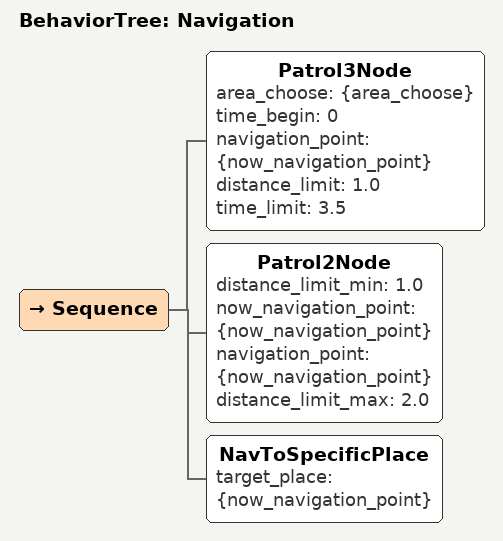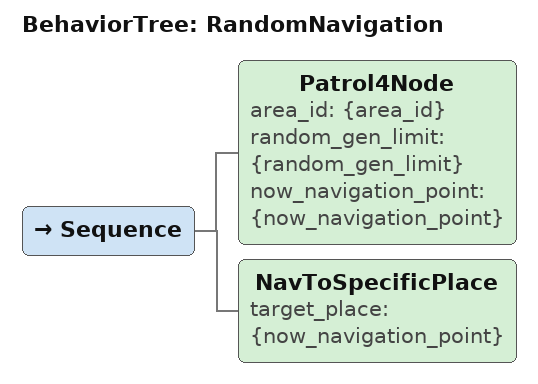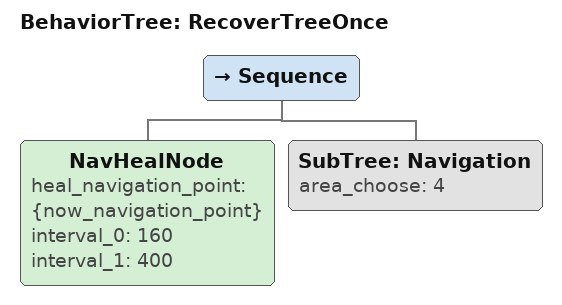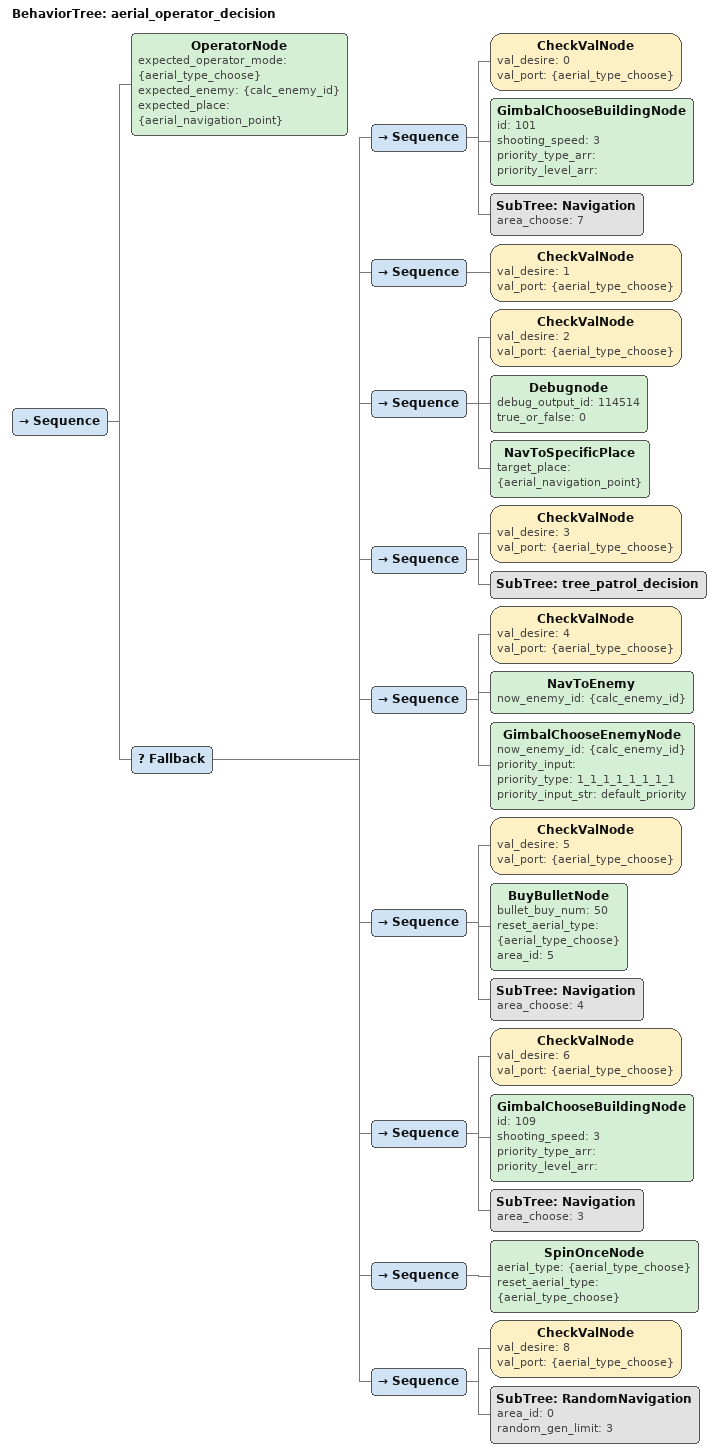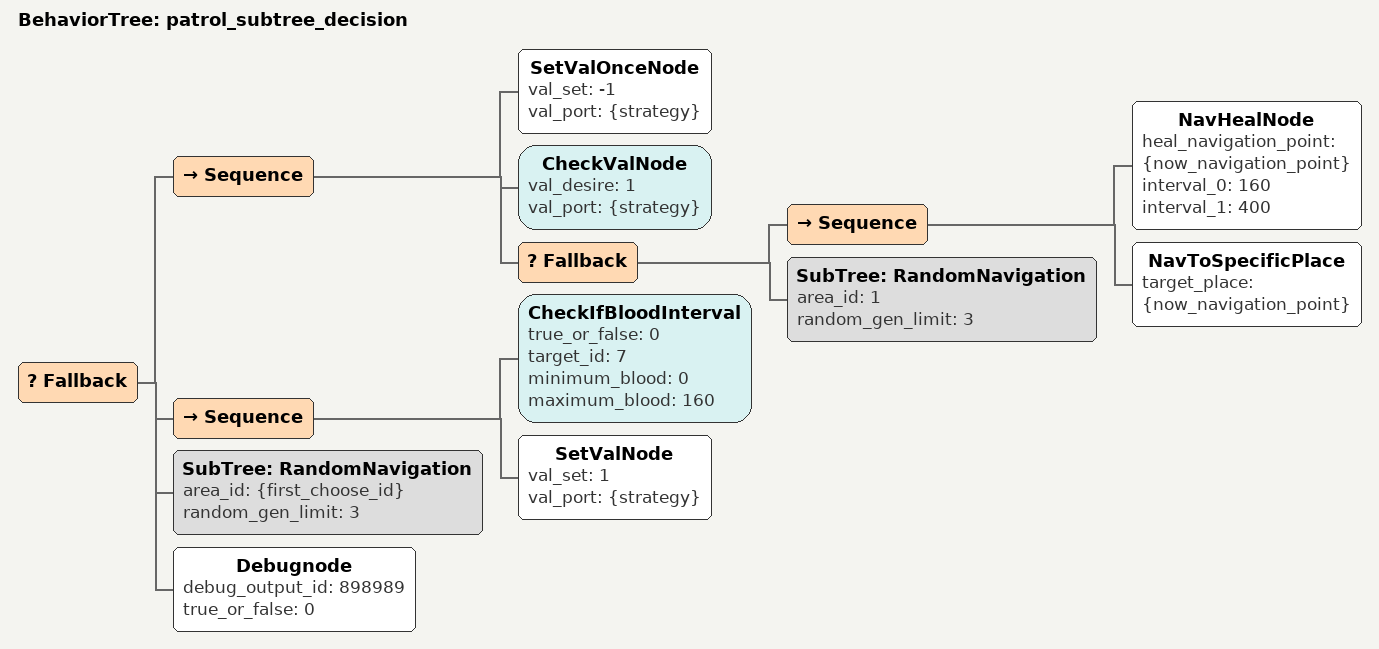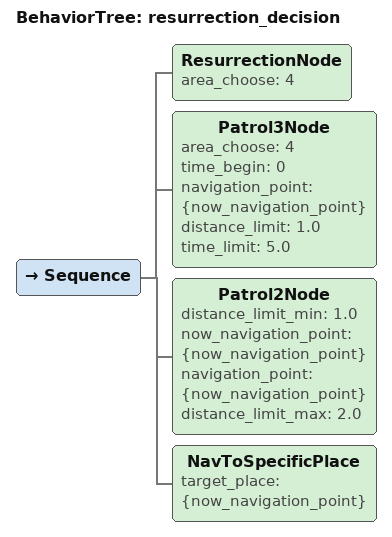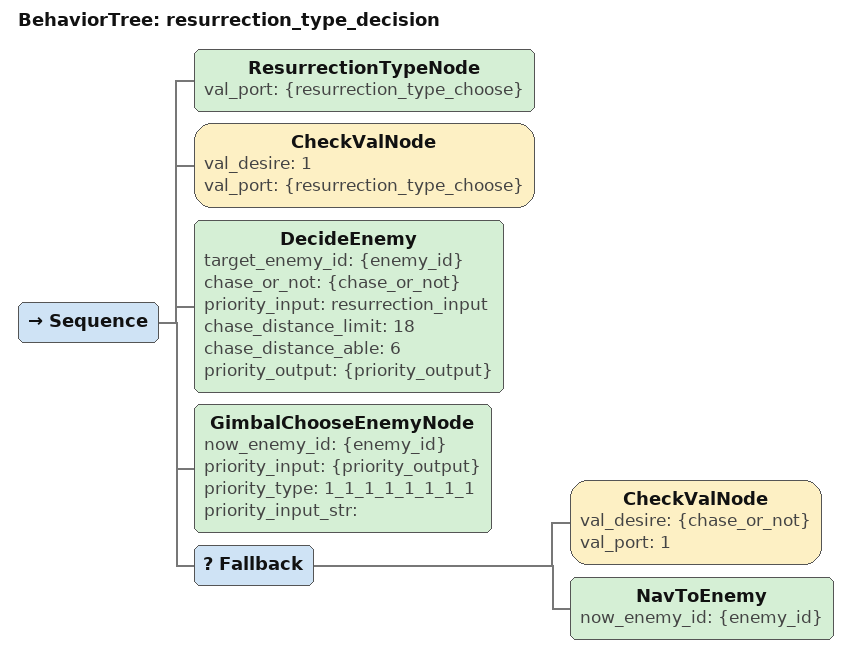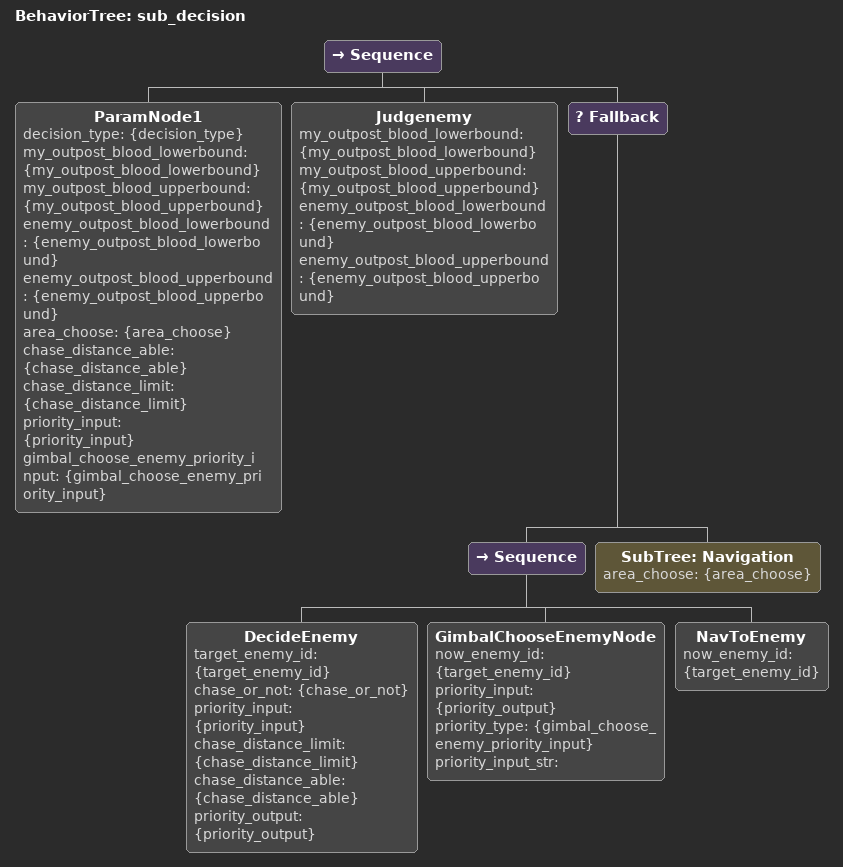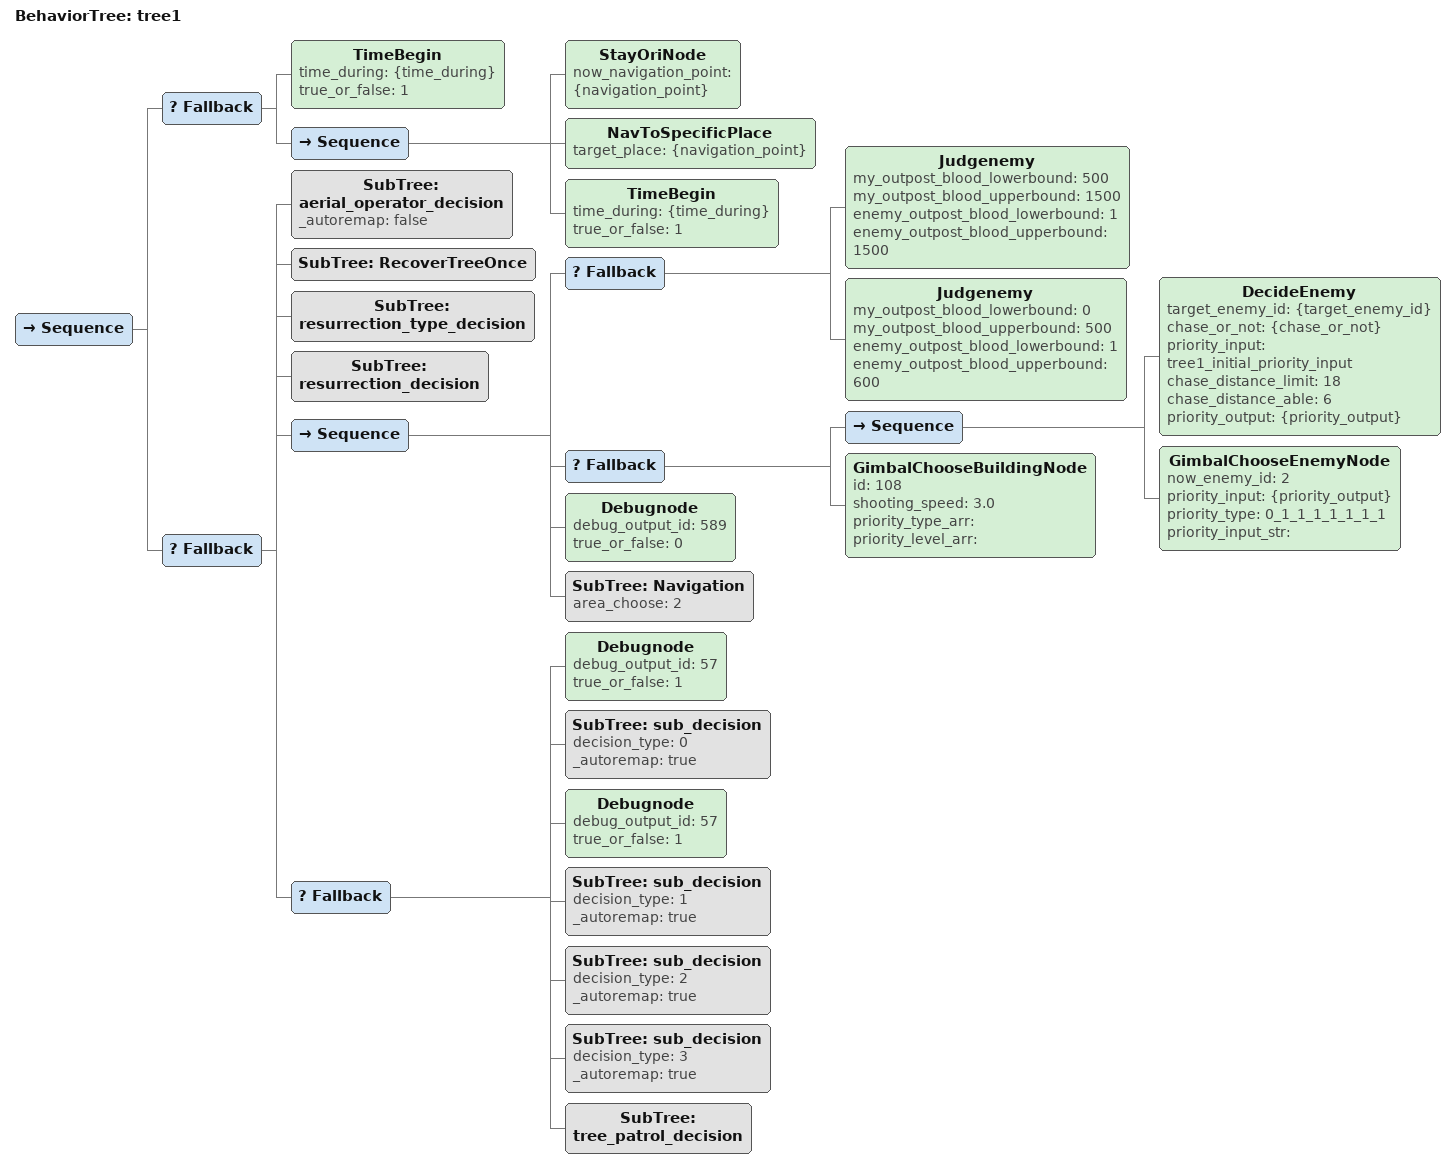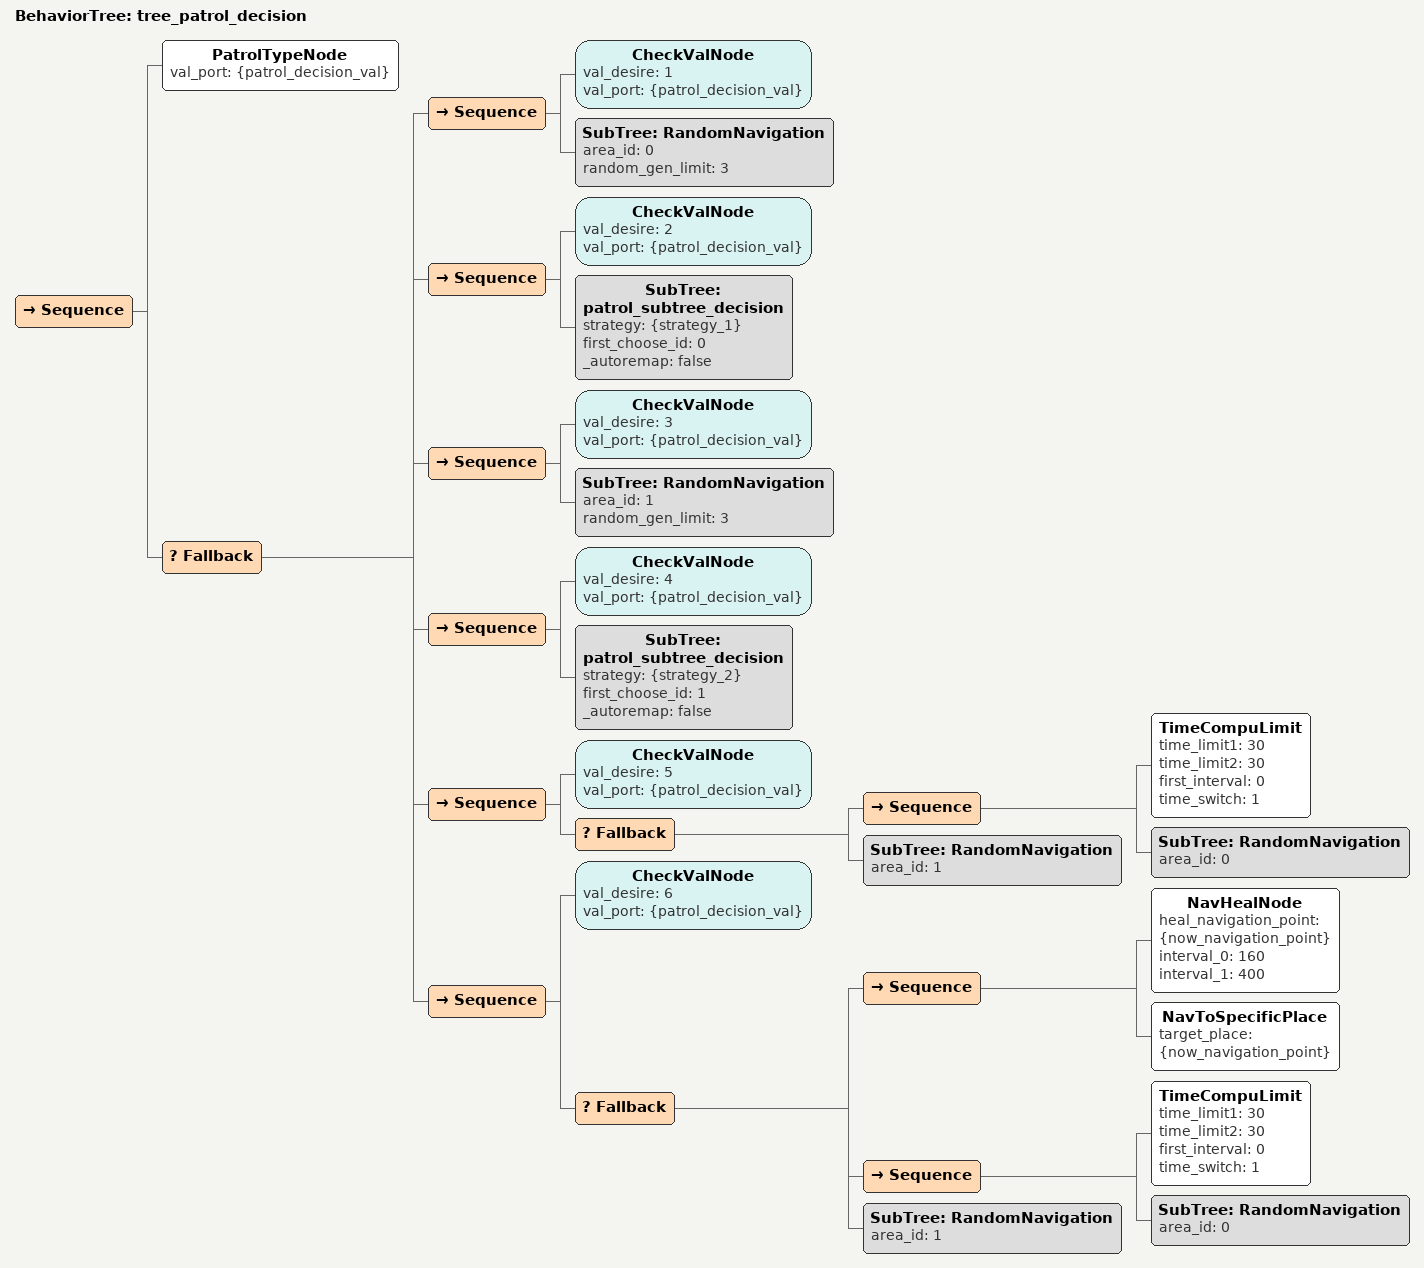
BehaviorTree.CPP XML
<?xml version="1.0" encoding="UTF-8"?>
<root BTCPP_format="4"
      main_tree_to_execute="tree1">
  <BehaviorTree ID="Navigation">
    <Sequence>
      <Patrol3Node area_choose="{area_choose}"
                   time_begin="0"
                   navigation_point="{now_navigation_point}"
                   distance_limit="1.0"
                   time_limit="3.5"/>
      <Patrol2Node distance_limit_min="1.0"
                   now_navigation_point="{now_navigation_point}"
                   navigation_point="{now_navigation_point}"
                   distance_limit_max="2.0"/>
      <NavToSpecificPlace target_place="{now_navigation_point}"/>
    </Sequence>
  </BehaviorTree>

  <BehaviorTree ID="RandomNavigation">
    <Sequence>
      <Patrol4Node area_id="{area_id}"
                   random_gen_limit="{random_gen_limit}"
                   now_navigation_point="{now_navigation_point}"/>
      <NavToSpecificPlace target_place="{now_navigation_point}"/>
    </Sequence>
  </BehaviorTree>

  <BehaviorTree ID="RecoverTreeOnce">
    <Sequence>
      <NavHealNode heal_navigation_point="{now_navigation_point}"
                   interval_0="160"
                   interval_1="400"/>
      <SubTree ID="Navigation"
               area_choose="4"/>
    </Sequence>
  </BehaviorTree>

  <BehaviorTree ID="aerial_operator_decision">
    <Sequence>
      <OperatorNode expected_operator_mode="{aerial_type_choose}"
                    expected_enemy="{calc_enemy_id}"
                    expected_place="{aerial_navigation_point}"/>
      <Fallback>
        <Sequence>
          <CheckValNode val_desire="0"
                        val_port="{aerial_type_choose}"/>
          <GimbalChooseBuildingNode id="101"
                                    shooting_speed="3"
                                    priority_type_arr=""
                                    priority_level_arr=""/>
          <SubTree ID="Navigation"
                   area_choose="7"/>
        </Sequence>
        <Sequence>
          <CheckValNode val_desire="1"
                        val_port="{aerial_type_choose}"/>
        </Sequence>
        <Sequence>
          <CheckValNode val_desire="2"
                        val_port="{aerial_type_choose}"/>
          <Debugnode debug_output_id="114514"
                     true_or_false="0"/>
          <NavToSpecificPlace target_place="{aerial_navigation_point}"/>
        </Sequence>
        <Sequence>
          <CheckValNode val_desire="3"
                        val_port="{aerial_type_choose}"/>
          <SubTree ID="tree_patrol_decision"/>
        </Sequence>
        <Sequence>
          <CheckValNode val_desire="4"
                        val_port="{aerial_type_choose}"/>
          <NavToEnemy now_enemy_id="{calc_enemy_id}"/>
          <GimbalChooseEnemyNode now_enemy_id="{calc_enemy_id}"
                                 priority_input=""
                                 priority_type="1_1_1_1_1_1_1_1"
                                 priority_input_str="default_priority"/>
        </Sequence>
        <Sequence>
          <CheckValNode val_desire="5"
                        val_port="{aerial_type_choose}"/>
          <BuyBulletNode bullet_buy_num="50"
                         reset_aerial_type="{aerial_type_choose}"
                         area_id="5"/>
          <SubTree ID="Navigation"
                   area_choose="4"/>
        </Sequence>
        <Sequence>
          <CheckValNode val_desire="6"
                        val_port="{aerial_type_choose}"/>
          <GimbalChooseBuildingNode id="109"
                                    shooting_speed="3"
                                    priority_type_arr=""
                                    priority_level_arr=""/>
          <SubTree ID="Navigation"
                   area_choose="3"/>
        </Sequence>
        <Sequence>
          <SpinOnceNode aerial_type="{aerial_type_choose}"
                        reset_aerial_type="{aerial_type_choose}"/>
        </Sequence>
        <Sequence>
          <CheckValNode val_desire="8"
                        val_port="{aerial_type_choose}"/>
          <SubTree ID="RandomNavigation"
                   area_id="0"
                   random_gen_limit="3"/>
        </Sequence>
      </Fallback>
    </Sequence>
  </BehaviorTree>

  <BehaviorTree ID="patrol_subtree_decision">
    <Fallback>
      <Sequence>
        <SetValOnceNode val_set="-1"
                        val_port="{strategy}"/>
        <CheckValNode val_desire="1"
                      val_port="{strategy}"/>
        <Fallback>
          <Sequence>
            <NavHealNode heal_navigation_point="{now_navigation_point}"
                         interval_0="160"
                         interval_1="400"/>
            <NavToSpecificPlace target_place="{now_navigation_point}"/>
          </Sequence>
          <SubTree ID="RandomNavigation"
                   area_id="1"
                   random_gen_limit="3"/>
        </Fallback>
      </Sequence>
      <Sequence>
        <CheckIfBloodInterval true_or_false="0"
                              target_id="7"
                              minimum_blood="0"
                              maximum_blood="160"/>
        <SetValNode val_set="1"
                    val_port="{strategy}"/>
      </Sequence>
      <SubTree ID="RandomNavigation"
               area_id="{first_choose_id}"
               random_gen_limit="3"/>
      <Debugnode debug_output_id="898989"
                 true_or_false="0"/>
    </Fallback>
  </BehaviorTree>

  <BehaviorTree ID="resurrection_decision">
    <Sequence>
      <ResurrectionNode area_choose="4"/>
      <Patrol3Node area_choose="4"
                   time_begin="0"
                   navigation_point="{now_navigation_point}"
                   distance_limit="1.0"
                   time_limit="5.0"/>
      <Patrol2Node distance_limit_min="1.0"
                   now_navigation_point="{now_navigation_point}"
                   navigation_point="{now_navigation_point}"
                   distance_limit_max="2.0"/>
      <NavToSpecificPlace target_place="{now_navigation_point}"/>
    </Sequence>
  </BehaviorTree>

  <BehaviorTree ID="resurrection_type_decision">
    <Sequence>
      <ResurrectionTypeNode val_port="{resurrection_type_choose}"/>
      <CheckValNode val_desire="1"
                    val_port="{resurrection_type_choose}"/>
      <DecideEnemy target_enemy_id="{enemy_id}"
                   chase_or_not="{chase_or_not}"
                   priority_input="resurrection_input"
                   chase_distance_limit="18"
                   chase_distance_able="6"
                   priority_output="{priority_output}"/>
      <GimbalChooseEnemyNode now_enemy_id="{enemy_id}"
                             priority_input="{priority_output}"
                             priority_type="1_1_1_1_1_1_1_1"
                             priority_input_str=""/>
      <Fallback>
        <CheckValNode val_desire="{chase_or_not}"
                      val_port="1"/>
        <NavToEnemy now_enemy_id="{enemy_id}"/>
      </Fallback>
    </Sequence>
  </BehaviorTree>

  <BehaviorTree ID="sub_decision">
    <Sequence>
      <ParamNode1 decision_type="{decision_type}"
                  my_outpost_blood_lowerbound="{my_outpost_blood_lowerbound}"
                  my_outpost_blood_upperbound="{my_outpost_blood_upperbound}"
                  enemy_outpost_blood_lowerbound="{enemy_outpost_blood_lowerbound}"
                  enemy_outpost_blood_upperbound="{enemy_outpost_blood_upperbound}"
                  area_choose="{area_choose}"
                  chase_distance_able="{chase_distance_able}"
                  chase_distance_limit="{chase_distance_limit}"
                  priority_input="{priority_input}"
                  gimbal_choose_enemy_priority_input="{gimbal_choose_enemy_priority_input}"/>
      <Judgenemy my_outpost_blood_lowerbound="{my_outpost_blood_lowerbound}"
                 my_outpost_blood_upperbound="{my_outpost_blood_upperbound}"
                 enemy_outpost_blood_lowerbound="{enemy_outpost_blood_lowerbound}"
                 enemy_outpost_blood_upperbound="{enemy_outpost_blood_upperbound}"/>
      <Fallback>
        <Sequence>
          <DecideEnemy target_enemy_id="{target_enemy_id}"
                       chase_or_not="{chase_or_not}"
                       priority_input="{priority_input}"
                       chase_distance_limit="{chase_distance_limit}"
                       chase_distance_able="{chase_distance_able}"
                       priority_output="{priority_output}"/>
          <GimbalChooseEnemyNode now_enemy_id="{target_enemy_id}"
                                 priority_input="{priority_output}"
                                 priority_type="{gimbal_choose_enemy_priority_input}"
                                 priority_input_str=""/>
          <NavToEnemy now_enemy_id="{target_enemy_id}"/>
        </Sequence>
        <SubTree ID="Navigation"
                 area_choose="{area_choose}"/>
      </Fallback>
    </Sequence>
  </BehaviorTree>

  <BehaviorTree ID="tree1">
    <Sequence>
      <Fallback>
        <TimeBegin time_during="{time_during}"
                   true_or_false="1"/>
        <Sequence>
          <StayOriNode now_navigation_point="{navigation_point}"/>
          <NavToSpecificPlace target_place="{navigation_point}"/>
          <TimeBegin time_during="{time_during}"
                     true_or_false="1"/>
        </Sequence>
      </Fallback>
      <Fallback>
        <SubTree ID="aerial_operator_decision"
                 _autoremap="false"/>
        <SubTree ID="RecoverTreeOnce"/>
        <SubTree ID="resurrection_type_decision"/>
        <SubTree ID="resurrection_decision"/>
        <Sequence>
          <Fallback>
            <Judgenemy my_outpost_blood_lowerbound="500"
                       my_outpost_blood_upperbound="1500"
                       enemy_outpost_blood_lowerbound="1"
                       enemy_outpost_blood_upperbound="1500"/>
            <Judgenemy my_outpost_blood_lowerbound="0"
                       my_outpost_blood_upperbound="500"
                       enemy_outpost_blood_lowerbound="1"
                       enemy_outpost_blood_upperbound="600"/>
          </Fallback>
          <Fallback>
            <Sequence>
              <DecideEnemy target_enemy_id="{target_enemy_id}"
                           chase_or_not="{chase_or_not}"
                           priority_input="tree1_initial_priority_input"
                           chase_distance_limit="18"
                           chase_distance_able="6"
                           priority_output="{priority_output}"/>
              <GimbalChooseEnemyNode now_enemy_id="2"
                                     priority_input="{priority_output}"
                                     priority_type="0_1_1_1_1_1_1_1"
                                     priority_input_str=""/>
            </Sequence>
            <GimbalChooseBuildingNode id="108"
                                      shooting_speed="3.0"
                                      priority_type_arr=""
                                      priority_level_arr=""/>
          </Fallback>
          <Debugnode debug_output_id="589"
                     true_or_false="0"/>
          <SubTree ID="Navigation"
                   area_choose="2"/>
        </Sequence>
        <Fallback>
          <Debugnode debug_output_id="57"
                     true_or_false="1"/>
          <SubTree ID="sub_decision"
                   decision_type="0"
                   _autoremap="true"/>
          <Debugnode debug_output_id="57"
                     true_or_false="1"/>
          <SubTree ID="sub_decision"
                   decision_type="1"
                   _autoremap="true"/>
          <SubTree ID="sub_decision"
                   decision_type="2"
                   _autoremap="true"/>
          <SubTree ID="sub_decision"
                   decision_type="3"
                   _autoremap="true"/>
          <SubTree ID="tree_patrol_decision"/>
        </Fallback>
      </Fallback>
    </Sequence>
  </BehaviorTree>

  <BehaviorTree ID="tree_patrol_decision">
    <Sequence>
      <PatrolTypeNode val_port="{patrol_decision_val}"/>
      <Fallback>
        <Sequence>
          <CheckValNode val_desire="1"
                        val_port="{patrol_decision_val}"/>
          <SubTree ID="RandomNavigation"
                   area_id="0"
                   random_gen_limit="3"/>
        </Sequence>
        <Sequence>
          <CheckValNode val_desire="2"
                        val_port="{patrol_decision_val}"/>
          <SubTree ID="patrol_subtree_decision"
                   strategy="{strategy_1}"
                   first_choose_id="0"
                   _autoremap="false"/>
        </Sequence>
        <Sequence>
          <CheckValNode val_desire="3"
                        val_port="{patrol_decision_val}"/>
          <SubTree ID="RandomNavigation"
                   area_id="1"
                   random_gen_limit="3"/>
        </Sequence>
        <Sequence>
          <CheckValNode val_desire="4"
                        val_port="{patrol_decision_val}"/>
          <SubTree ID="patrol_subtree_decision"
                   strategy="{strategy_2}"
                   first_choose_id="1"
                   _autoremap="false"/>
        </Sequence>
        <Sequence>
          <CheckValNode val_desire="5"
                        val_port="{patrol_decision_val}"/>
          <Fallback>
            <Sequence>
              <TimeCompuLimit time_limit1="30"
                              time_limit2="30"
                              first_interval="0"
                              time_switch="1"/>
              <SubTree ID="RandomNavigation"
                       area_id="0"/>
            </Sequence>
            <SubTree ID="RandomNavigation"
                     area_id="1"/>
          </Fallback>
        </Sequence>
        <Sequence>
          <CheckValNode val_desire="6"
                        val_port="{patrol_decision_val}"/>
          <Fallback>
            <Sequence>
              <NavHealNode heal_navigation_point="{now_navigation_point}"
                           interval_0="160"
                           interval_1="400"/>
              <NavToSpecificPlace target_place="{now_navigation_point}"/>
            </Sequence>
            <Sequence>
              <TimeCompuLimit time_limit1="30"
                              time_limit2="30"
                              first_interval="0"
                              time_switch="1"/>
              <SubTree ID="RandomNavigation"
                       area_id="0"/>
            </Sequence>
            <SubTree ID="RandomNavigation"
                     area_id="1"/>
          </Fallback>
        </Sequence>
      </Fallback>
    </Sequence>
  </BehaviorTree>

</root>
